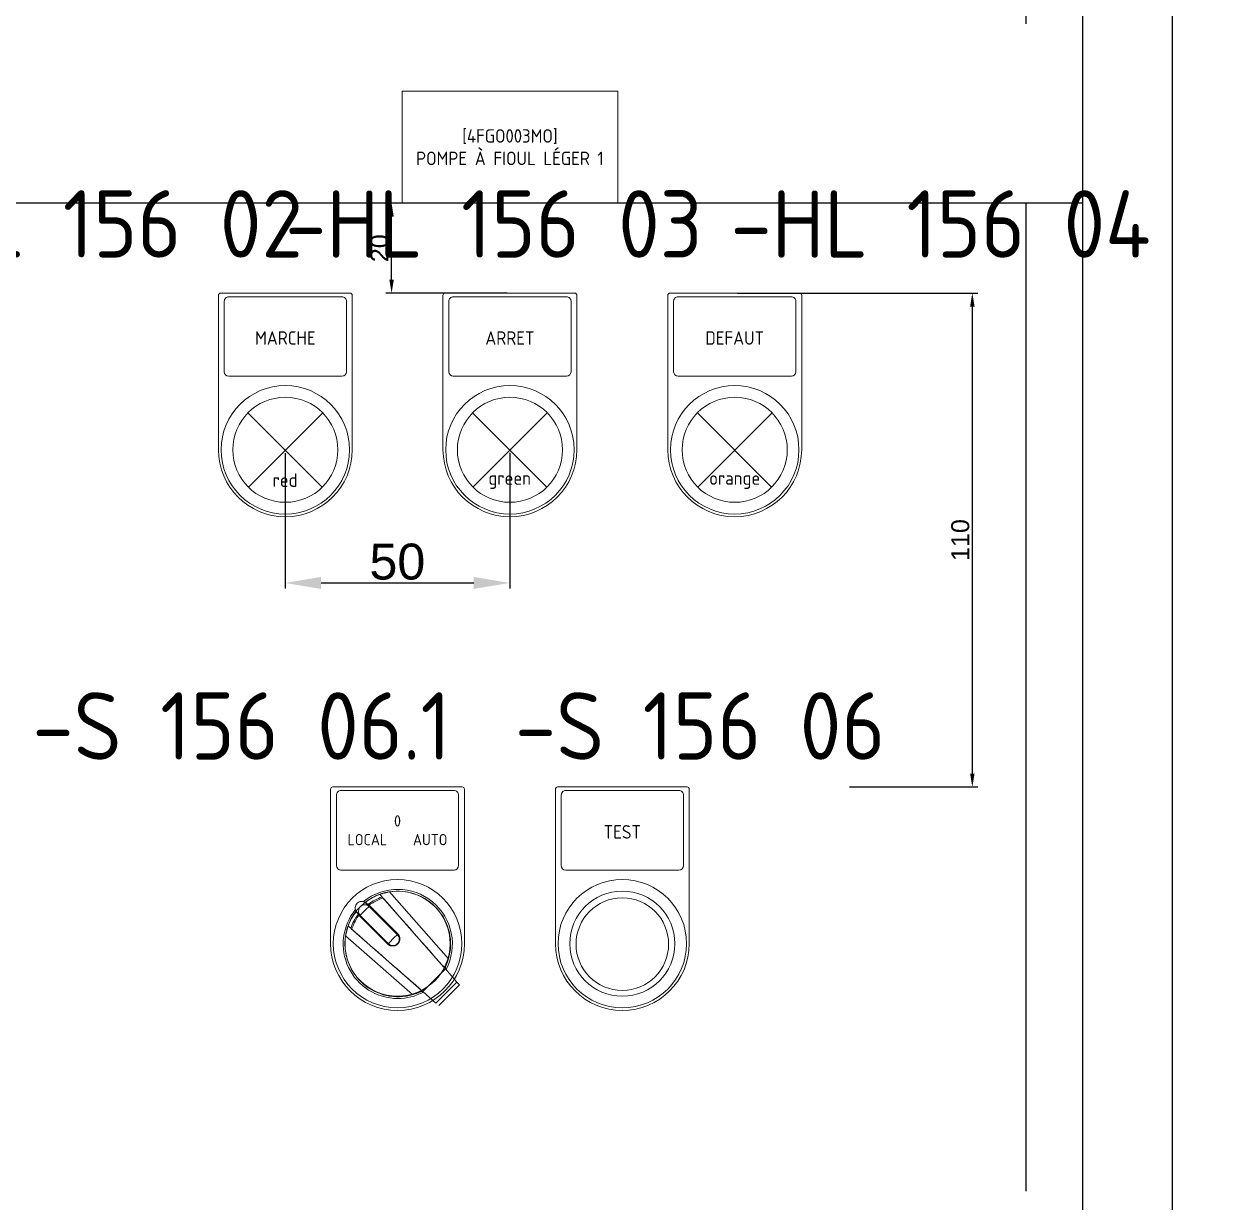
# Model space of a CAD drawing. Header units: millimetres. Extents: x 37984 to 70752, y 14140 to 37584.
# Drawn here: x 39697.4 to 39961.6, y 27956.9 to 28219.4 of the extents above; entities that cross this region are included whole.
import ezdxf
from ezdxf.enums import TextEntityAlignment as Align

# ---------------------------------------------------------------- set-up
doc = ezdxf.new("R2010")
doc.units = ezdxf.units.MM
doc.set_wipeout_variables(frame=1)
doc.layers.add('! NO PLOT !', color=7, linetype='Continuous', true_color=0xff75dd, plot=False)
doc.layers.add('000-PI-Oprema', color=30, linetype='Continuous', lineweight=5)
doc.layers.add('000-PI-ORMAR', color=2, linetype='Continuous')
doc.layers.add('000-PI_TEXT', color=7, linetype='Continuous')
doc.styles.add('PI0', font='isocpeur.ttf', dxfattribs={"width": 0.9})
doc.styles.get("Standard").update_dxf_attribs({"font": 'arial.ttf'})
doc.dimstyles.new('ISO-25', dxfattribs={"dimtxt": 4, "dimasz": 3, "dimexe": 1.25, "dimexo": 0.625, "dimtad": 1, "dimtxsty": 'Standard', "dimcen": 3, "dimadec": 0, "dimazin": 0, "dimtfac": 1, "dimtmove": 0, "dimatfit": 3, "dimfxl": 1, "dimarcsym": 0})
doc.dimstyles.new('ISO-25-lb', dxfattribs={"dimtxt": 8, "dimasz": 8, "dimexe": 1.25, "dimexo": 0.625, "dimtad": 1, "dimtxsty": 'Standard', "dimcen": 5, "dimadec": 0, "dimazin": 0, "dimtfac": 1, "dimtmove": 0, "dimatfit": 3, "dimfxl": 1, "dimarcsym": 0})

# ---------------------------------------------------------------- blocks, each defined once
blk = doc.blocks.new('*D587')
at = {"layer": '! NO PLOT !', "color": 0, "lineweight": -2, "ltscale": 0.25, "transparency": 16777216}
for p, q in [((39856.36, 28159.4), (39909.88, 28159.4)), ((39908.63, 28156.4), (39908.63, 28052.4)), ((39881.28, 28049.4), (39909.88, 28049.4))]:
    blk.add_line(p, q, dxfattribs=at)
at = {"layer": '! NO PLOT !', "color": 0, "ltscale": 0.25, "transparency": 16777216}
for points in [[(39908.13, 28156.4), (39909.13, 28156.4), (39908.63, 28159.4)], [(39908.13, 28052.4), (39909.13, 28052.4), (39908.63, 28049.4)]]:
    blk.add_solid(points, dxfattribs=at)
at = {"layer": 'Defpoints', "color": 0, "ltscale": 0.25, "transparency": 16777216}
for p in [(39855.73, 28159.4), (39880.66, 28049.4), (39908.63, 28049.4)]:
    blk.add_point(p, dxfattribs=at)
at = {"layer": '! NO PLOT !', "color": 0, "ltscale": 0.25, "transparency": 16777216, "insert": (39905.96, 28104.4), "char_height": 4, "attachment_point": 5, "rotation": 90}
blk.add_mtext('110', dxfattribs=at)
blk = doc.blocks.new('podloska')
at = {"layer": '000-PI-Oprema'}
for p, q in [((43278.7, 39063.45), (43278.7, 39097.85)), ((43279.2, 39098.35), (43308, 39098.35)), ((43281, 39097.55), (43306.2, 39097.55)), ((43308.5, 39063.45), (43308.5, 39097.85)), ((43280, 39080.85), (43280, 39096.55)), ((43307.2, 39080.85), (43307.2, 39096.55)), ((43281, 39079.85), (43306.2, 39079.85))]:
    blk.add_line(p, q, dxfattribs=at)
blk.add_circle((43293.6, 39063.45), 14.3, dxfattribs=at)
at = {"layer": '000-PI-Oprema', "ltscale": 0.25}
blk.add_circle((43293.6, 39063.45), 11.7, dxfattribs=at)
at = {"layer": '000-PI-Oprema'}
for centre, radius, start, end in [((43279.2, 39097.85), 0.5, 90, 179.9998), ((43281, 39096.55), 1, 90, 180.0001), ((43306.2, 39096.55), 1, 359.9999, 90), ((43308, 39097.85), 0.5, 0.0002, 90), ((43281, 39080.85), 1, 180, 270), ((43306.2, 39080.85), 1, 270, 0), ((43293.6, 39063.45), 14.9, 180, 0)]:
    blk.add_arc(centre, radius, start, end, dxfattribs=at)
blk = doc.blocks.new('*D590')
at = {"layer": '! NO PLOT !', "color": 0, "linetype": 'Continuous', "lineweight": -2, "ltscale": 0.25, "transparency": 16777216}
for p, q in [((39755.63, 28123.73), (39755.63, 28093.6)), ((39805.63, 28123.83), (39805.63, 28093.6)), ((39763.63, 28094.85), (39797.63, 28094.85))]:
    blk.add_line(p, q, dxfattribs=at)
at = {"layer": '! NO PLOT !', "color": 0, "ltscale": 0.25, "transparency": 16777216}
for points in [[(39763.63, 28096.18), (39763.63, 28093.51), (39755.63, 28094.85)], [(39797.63, 28096.18), (39797.63, 28093.51), (39805.63, 28094.85)]]:
    blk.add_solid(points, dxfattribs=at)
at = {"layer": 'Defpoints', "color": 0, "ltscale": 0.25, "transparency": 16777216}
for p in [(39805.63, 28124.45), (39755.63, 28124.35), (39805.63, 28094.85)]:
    blk.add_point(p, dxfattribs=at)
at = {"layer": '! NO PLOT !', "color": 0, "ltscale": 0.25, "transparency": 16777216, "insert": (39780.63, 28099.55), "char_height": 8, "attachment_point": 5}
blk.add_mtext('50', dxfattribs=at)
blk = doc.blocks.new('*D1396')
at = {"layer": '! NO PLOT !', "color": 0, "lineweight": -2, "ltscale": 0.25, "transparency": 16777216}
for p, q in [((39805.06, 28179.4), (39778.09, 28179.4)), ((39779.34, 28162.4), (39779.34, 28176.4)), ((39805.06, 28159.4), (39778.09, 28159.4))]:
    blk.add_line(p, q, dxfattribs=at)
at = {"layer": '! NO PLOT !', "color": 0, "ltscale": 0.25, "transparency": 16777216}
for points in [[(39778.84, 28176.4), (39779.84, 28176.4), (39779.34, 28179.4)], [(39778.84, 28162.4), (39779.84, 28162.4), (39779.34, 28159.4)]]:
    blk.add_solid(points, dxfattribs=at)
at = {"layer": 'Defpoints', "color": 0, "ltscale": 0.25, "transparency": 16777216}
for p in [(39779.34, 28179.4), (39805.68, 28179.4), (39805.68, 28159.4)]:
    blk.add_point(p, dxfattribs=at)
at = {"layer": '! NO PLOT !', "color": 0, "ltscale": 0.25, "transparency": 16777216, "insert": (39776.67, 28169.4), "char_height": 4, "attachment_point": 5, "rotation": 90}
blk.add_mtext('20', dxfattribs=at)

msp = doc.modelspace()

# ---------------------------------------------------------------- wipeouts: each hides what was drawn before it
msp.add_wipeout([(39609.672, 28763.904), (40001.672, 28763.904), (40001.672, 26766.904), (39609.672, 26766.904)]).dxf.layer = '000-PI-ORMAR'

# ---------------------------------------------------------------- next in the draw order: linework, layer by layer
at = {"layer": '! NO PLOT !'}
for p, q in [((39953.184, 26849.154), (39953.184, 28689.154)), ((39933.184, 28684.154), (39933.184, 26854.154))]:
    msp.add_line(p, q, dxfattribs=at)
at = {"layer": '! NO PLOT !', "ltscale": 0.25}
for p, q in [((39920.511, 28439.404), (39920.511, 28219.404)), ((39933.184, 28179.404), (39678.184, 28179.404)), ((39920.511, 28179.404), (39920.511, 27959.404))]:
    msp.add_line(p, q, dxfattribs=at)
at = {"layer": '000-PI-Oprema'}
for p, q in [((39747.361, 28132.727), (39763.907, 28116.181)), ((39764.007, 28132.727), (39747.461, 28116.181)), ((39797.361, 28132.727), (39813.907, 28116.181)), ((39814.007, 28132.727), (39797.461, 28116.181)), ((39847.411, 28132.727), (39863.957, 28116.181)), ((39864.057, 28132.727), (39847.511, 28116.181)), ((39775.688, 28023.932), (39775.973, 28024.076)), ((39775.973, 28024.076), (39776.262, 28024.211)), ((39776.262, 28024.211), (39776.556, 28024.337)), ((39776.556, 28024.337), (39776.854, 28024.455)), ((39776.735, 28025.491), (39776.738, 28025.492)), ((39776.739, 28025.487), (39776.735, 28025.491)), ((39776.738, 28025.492), (39776.746, 28025.495)), ((39776.751, 28025.473), (39776.739, 28025.487)), ((39776.746, 28025.495), (39776.76, 28025.5)), ((39776.771, 28025.45), (39776.751, 28025.473)), ((39776.76, 28025.5), (39776.781, 28025.507)), ((39776.8, 28025.416), (39776.771, 28025.45)), ((39776.781, 28025.507), (39776.807, 28025.517)), ((39776.838, 28025.373), (39776.8, 28025.416)), ((39776.807, 28025.517), (39776.839, 28025.528)), ((39776.885, 28025.319), (39776.838, 28025.373)), ((39776.839, 28025.528), (39776.877, 28025.541)), ((39776.854, 28024.455), (39777.155, 28024.563)), ((39776.877, 28025.541), (39776.92, 28025.556)), ((39776.942, 28025.255), (39776.885, 28025.319)), ((39776.92, 28025.556), (39776.969, 28025.573)), ((39777.008, 28025.18), (39776.942, 28025.255)), ((39776.969, 28025.573), (39777.023, 28025.591)), ((39777.083, 28025.094), (39777.008, 28025.18)), ((39777.023, 28025.591), (39777.081, 28025.61)), ((39777.081, 28025.61), (39777.144, 28025.63)), ((39777.168, 28024.997), (39777.083, 28025.094)), ((39777.144, 28025.63), (39777.211, 28025.651)), ((39777.155, 28024.563), (39777.46, 28024.663)), ((39777.262, 28024.89), (39777.168, 28024.997)), ((39777.211, 28025.651), (39777.28, 28025.673)), ((39777.276, 28024.872), (39777.248, 28024.904)), ((39791.001, 28009.234), (39777.262, 28024.89)), ((39777.305, 28024.839), (39777.276, 28024.872)), ((39777.28, 28025.673), (39777.353, 28025.695)), ((39777.335, 28024.806), (39777.305, 28024.839)), ((39777.365, 28024.771), (39777.335, 28024.806)), ((39777.353, 28025.695), (39777.43, 28025.718)), ((39777.396, 28024.736), (39777.365, 28024.771)), ((39777.428, 28024.7), (39777.396, 28024.736)), ((39777.46, 28024.663), (39777.428, 28024.7)), ((39777.43, 28025.718), (39777.511, 28025.741)), ((39778.19, 28023.831), (39777.46, 28024.663)), ((39777.511, 28025.741), (39777.596, 28025.765)), ((39777.596, 28025.765), (39777.685, 28025.789)), ((39777.685, 28025.789), (39777.778, 28025.814)), ((39777.778, 28025.814), (39777.873, 28025.838)), ((39777.873, 28025.838), (39777.971, 28025.862)), ((39777.971, 28025.862), (39778.072, 28025.886)), ((39778.072, 28025.886), (39778.174, 28025.909)), ((39778.174, 28025.909), (39778.278, 28025.932)), ((39778.278, 28025.932), (39778.383, 28025.953)), ((39778.383, 28025.953), (39778.488, 28025.974)), ((39778.488, 28025.974), (39778.594, 28025.994)), ((39778.594, 28025.994), (39778.699, 28026.013)), ((39778.699, 28026.013), (39778.804, 28026.031)), ((39778.804, 28026.031), (39778.907, 28026.048)), ((39791.999, 28011.129), (39778.907, 28026.048)), ((39771.428, 28021.615), (39771.424, 28021.619)), ((39771.44, 28021.603), (39771.428, 28021.615)), ((39771.46, 28021.582), (39771.44, 28021.603)), ((39771.49, 28021.553), (39771.46, 28021.582)), ((39771.528, 28021.515), (39771.49, 28021.553)), ((39771.575, 28021.468), (39771.528, 28021.515)), ((39771.631, 28021.411), (39771.575, 28021.468)), ((39779.137, 28014.047), (39771.629, 28021.555)), ((39773.549, 28023.736), (39773.545, 28023.74)), ((39773.561, 28023.724), (39773.549, 28023.736)), ((39773.582, 28023.704), (39773.561, 28023.724)), ((39773.611, 28023.674), (39773.582, 28023.704)), ((39780.657, 28016.487), (39773.609, 28023.535)), ((39773.649, 28023.636), (39773.611, 28023.674)), ((39773.894, 28023.391), (39773.649, 28023.636)), ((39773.979, 28023.306), (39773.894, 28023.391)), ((39774.073, 28023.212), (39773.979, 28023.306)), ((39781.034, 28016.252), (39774.073, 28023.212)), ((39774.193, 28023.234), (39774.14, 28023.287)), ((39774.22, 28023.206), (39774.193, 28023.234)), ((39774.249, 28023.178), (39774.22, 28023.206)), ((39774.337, 28023.09), (39774.249, 28023.178)), ((39774.337, 28023.09), (39774.596, 28023.274)), ((39780.711, 28016.716), (39774.337, 28023.09)), ((39774.596, 28023.274), (39774.861, 28023.451)), ((39774.861, 28023.451), (39775.132, 28023.619)), ((39775.132, 28023.619), (39775.407, 28023.78)), ((39775.407, 28023.78), (39775.688, 28023.932)), ((39778.92, 28022.999), (39778.19, 28023.831)), ((39779.65, 28022.167), (39778.92, 28022.999)), ((39780.38, 28021.336), (39779.65, 28022.167)), ((39770.827, 28018.607), (39770.953, 28018.901)), ((39770.953, 28018.901), (39771.088, 28019.191)), ((39771.088, 28019.191), (39771.232, 28019.476)), ((39771.232, 28019.476), (39771.384, 28019.756)), ((39771.384, 28019.756), (39771.544, 28020.032)), ((39771.544, 28020.032), (39771.713, 28020.303)), ((39771.697, 28021.345), (39771.631, 28021.411)), ((39771.773, 28021.27), (39771.697, 28021.345)), ((39771.713, 28020.303), (39771.89, 28020.568)), ((39771.858, 28021.185), (39771.773, 28021.27)), ((39771.952, 28021.091), (39771.858, 28021.185)), ((39771.958, 28020.944), (39771.877, 28021.024)), ((39771.89, 28020.568), (39772.074, 28020.827)), ((39778.912, 28014.13), (39771.952, 28021.091)), ((39771.986, 28020.915), (39771.958, 28020.944)), ((39772.074, 28020.827), (39771.986, 28020.915)), ((39778.448, 28014.453), (39772.074, 28020.827)), ((39781.109, 28020.504), (39780.38, 28021.336)), ((39781.839, 28019.673), (39781.109, 28020.504)), ((39782.568, 28018.842), (39781.839, 28019.673)), ((39783.298, 28018.01), (39782.568, 28018.842)), ((39769.116, 28016.257), (39769.133, 28016.36)), ((39784.034, 28003.165), (39769.116, 28016.257)), ((39769.133, 28016.36), (39769.151, 28016.464)), ((39769.151, 28016.464), (39769.169, 28016.57)), ((39769.169, 28016.57), (39769.189, 28016.675)), ((39769.189, 28016.675), (39769.21, 28016.781)), ((39769.21, 28016.781), (39769.232, 28016.886)), ((39769.232, 28016.886), (39769.255, 28016.99)), ((39769.255, 28016.99), (39769.278, 28017.092)), ((39769.278, 28017.092), (39769.302, 28017.192)), ((39769.302, 28017.192), (39769.326, 28017.291)), ((39769.326, 28017.291), (39769.35, 28017.386)), ((39769.35, 28017.386), (39769.375, 28017.478)), ((39769.375, 28017.478), (39769.399, 28017.567)), ((39769.399, 28017.567), (39769.423, 28017.653)), ((39769.423, 28017.653), (39769.446, 28017.734)), ((39769.446, 28017.734), (39769.469, 28017.811)), ((39769.469, 28017.811), (39769.491, 28017.883)), ((39769.491, 28017.883), (39769.512, 28017.953)), ((39769.512, 28017.953), (39769.534, 28018.02)), ((39769.534, 28018.02), (39769.554, 28018.082)), ((39769.554, 28018.082), (39769.573, 28018.141)), ((39769.573, 28018.141), (39769.591, 28018.195)), ((39769.591, 28018.195), (39769.608, 28018.244)), ((39769.608, 28018.244), (39769.623, 28018.287)), ((39769.623, 28018.287), (39769.636, 28018.325)), ((39769.636, 28018.325), (39769.647, 28018.357)), ((39769.647, 28018.357), (39769.656, 28018.383)), ((39769.656, 28018.383), (39769.664, 28018.403)), ((39769.664, 28018.403), (39769.669, 28018.418)), ((39769.669, 28018.418), (39769.672, 28018.426)), ((39769.672, 28018.426), (39769.673, 28018.429)), ((39769.677, 28018.425), (39769.673, 28018.429)), ((39769.691, 28018.413), (39769.677, 28018.425)), ((39769.714, 28018.393), (39769.691, 28018.413)), ((39769.747, 28018.364), (39769.714, 28018.393)), ((39769.791, 28018.326), (39769.747, 28018.364)), ((39769.844, 28018.278), (39769.791, 28018.326)), ((39769.909, 28018.222), (39769.844, 28018.278)), ((39769.984, 28018.156), (39769.909, 28018.222)), ((39770.07, 28018.081), (39769.984, 28018.156)), ((39770.166, 28017.996), (39770.07, 28018.081)), ((39770.274, 28017.902), (39770.166, 28017.996)), ((39770.292, 28017.888), (39770.26, 28017.916)), ((39785.93, 28004.163), (39770.274, 28017.902)), ((39770.324, 28017.859), (39770.292, 28017.888)), ((39770.358, 28017.829), (39770.324, 28017.859)), ((39770.393, 28017.799), (39770.358, 28017.829)), ((39770.428, 28017.768), (39770.393, 28017.799)), ((39770.464, 28017.736), (39770.428, 28017.768)), ((39770.501, 28017.704), (39770.464, 28017.736)), ((39770.501, 28017.704), (39770.601, 28018.009)), ((39771.333, 28016.974), (39770.501, 28017.704)), ((39770.601, 28018.009), (39770.709, 28018.31)), ((39770.709, 28018.31), (39770.827, 28018.607)), ((39772.165, 28016.244), (39771.333, 28016.974)), ((39772.997, 28015.514), (39772.165, 28016.244)), ((39781.117, 28016.027), (39780.657, 28016.487)), ((39780.76, 28016.664), (39780.711, 28016.716)), ((39780.807, 28016.61), (39780.76, 28016.664)), ((39780.852, 28016.554), (39780.807, 28016.61)), ((39780.894, 28016.496), (39780.852, 28016.554)), ((39780.934, 28016.436), (39780.894, 28016.496)), ((39780.971, 28016.374), (39780.934, 28016.436)), ((39781.005, 28016.311), (39780.971, 28016.374)), ((39781.036, 28016.246), (39781.005, 28016.311)), ((39781.064, 28016.18), (39781.036, 28016.246)), ((39781.089, 28016.113), (39781.064, 28016.18)), ((39784.756, 28016.348), (39783.298, 28018.01)), ((39785.485, 28015.518), (39784.756, 28016.348)), ((39773.828, 28014.784), (39772.997, 28015.514)), ((39774.66, 28014.054), (39773.828, 28014.784)), ((39775.491, 28013.325), (39774.66, 28014.054)), ((39778.5, 28014.404), (39778.448, 28014.453)), ((39778.554, 28014.356), (39778.5, 28014.404)), ((39778.61, 28014.312), (39778.554, 28014.356)), ((39778.668, 28014.269), (39778.61, 28014.312)), ((39778.728, 28014.23), (39778.668, 28014.269)), ((39778.79, 28014.193), (39778.728, 28014.23)), ((39778.853, 28014.159), (39778.79, 28014.193)), ((39778.917, 28014.128), (39778.853, 28014.159)), ((39778.984, 28014.1), (39778.917, 28014.128)), ((39779.051, 28014.074), (39778.984, 28014.1)), ((39779.119, 28014.052), (39779.051, 28014.074)), ((39779.188, 28014.033), (39779.119, 28014.052)), ((39779.258, 28014.017), (39779.188, 28014.033)), ((39779.329, 28014.004), (39779.258, 28014.017)), ((39779.4, 28013.995), (39779.329, 28014.004)), ((39779.472, 28013.988), (39779.4, 28013.995)), ((39779.543, 28013.985), (39779.472, 28013.988)), ((39779.615, 28013.985), (39779.543, 28013.985)), ((39779.615, 28013.985), (39779.687, 28013.988)), ((39779.687, 28013.988), (39779.758, 28013.995)), ((39779.758, 28013.995), (39779.829, 28014.004)), ((39779.829, 28014.004), (39779.9, 28014.017)), ((39779.9, 28014.017), (39779.97, 28014.033)), ((39779.97, 28014.033), (39780.039, 28014.052)), ((39780.039, 28014.052), (39780.108, 28014.074)), ((39780.108, 28014.074), (39780.175, 28014.1)), ((39780.175, 28014.1), (39780.241, 28014.128)), ((39780.241, 28014.128), (39780.306, 28014.159)), ((39780.306, 28014.159), (39780.369, 28014.193)), ((39780.369, 28014.193), (39780.43, 28014.23)), ((39780.43, 28014.23), (39780.49, 28014.269)), ((39780.49, 28014.269), (39780.548, 28014.312)), ((39780.548, 28014.312), (39780.605, 28014.356)), ((39780.605, 28014.356), (39780.659, 28014.404)), ((39780.659, 28014.404), (39780.711, 28014.453)), ((39780.711, 28014.453), (39780.76, 28014.505)), ((39780.76, 28014.505), (39780.807, 28014.559)), ((39780.807, 28014.559), (39780.852, 28014.615)), ((39780.852, 28014.615), (39780.894, 28014.673)), ((39780.894, 28014.673), (39780.934, 28014.733)), ((39780.934, 28014.733), (39780.971, 28014.795)), ((39780.971, 28014.795), (39781.005, 28014.858)), ((39781.005, 28014.858), (39781.036, 28014.923)), ((39781.036, 28014.923), (39781.064, 28014.989)), ((39781.064, 28014.989), (39781.089, 28015.056)), ((39781.112, 28016.045), (39781.089, 28016.113)), ((39781.089, 28015.056), (39781.112, 28015.125)), ((39781.131, 28015.976), (39781.112, 28016.045)), ((39781.112, 28015.125), (39781.131, 28015.194)), ((39781.147, 28015.906), (39781.131, 28015.976)), ((39781.131, 28015.194), (39781.147, 28015.264)), ((39781.159, 28015.835), (39781.147, 28015.906)), ((39781.147, 28015.264), (39781.16, 28015.334)), ((39781.169, 28015.764), (39781.159, 28015.835)), ((39781.16, 28015.334), (39781.169, 28015.406)), ((39781.176, 28015.692), (39781.169, 28015.764)), ((39781.169, 28015.406), (39781.176, 28015.477)), ((39781.179, 28015.621), (39781.176, 28015.692)), ((39781.176, 28015.477), (39781.179, 28015.549)), ((39781.179, 28015.549), (39781.179, 28015.621)), ((39786.214, 28014.687), (39785.485, 28015.518)), ((39786.943, 28013.856), (39786.214, 28014.687)), ((39787.672, 28013.026), (39786.943, 28013.856)), ((39776.322, 28012.595), (39775.491, 28013.325)), ((39777.153, 28011.866), (39776.322, 28012.595)), ((39778.815, 28010.408), (39777.153, 28011.866)), ((39789.129, 28011.365), (39787.672, 28013.026)), ((39789.858, 28010.535), (39789.129, 28011.365)), ((39791.863, 28010.696), (39791.934, 28010.914)), ((39791.934, 28010.914), (39791.999, 28011.129)), ((39779.646, 28009.678), (39778.815, 28010.408)), ((39780.477, 28008.949), (39779.646, 28009.678)), ((39781.308, 28008.221), (39780.477, 28008.949)), ((39782.138, 28007.492), (39781.308, 28008.221)), ((39786.289, 28003.849), (39791.314, 28008.875)), ((39786.293, 28003.844), (39791.32, 28008.871)), ((39791.314, 28008.875), (39789.858, 28010.535)), ((39790.174, 28010.175), (39790.175, 28010.176)), ((39791, 28009.233), (39791.001, 28009.234)), ((39791.32, 28008.871), (39791.001, 28009.234)), ((39793.893, 28005.939), (39791.32, 28008.871)), ((39791.334, 28009.166), (39791.337, 28009.229)), ((39791.336, 28009.103), (39791.334, 28009.166)), ((39791.344, 28009.042), (39791.336, 28009.103)), ((39791.337, 28009.229), (39791.345, 28009.294)), ((39791.357, 28008.981), (39791.344, 28009.042)), ((39791.345, 28009.294), (39791.358, 28009.359)), ((39791.375, 28008.922), (39791.357, 28008.981)), ((39791.358, 28009.359), (39791.375, 28009.426)), ((39791.375, 28009.426), (39791.396, 28009.495)), ((39791.398, 28008.863), (39791.375, 28008.922)), ((39791.396, 28009.495), (39791.422, 28009.565)), ((39791.427, 28008.803), (39791.398, 28008.863)), ((39791.422, 28009.565), (39791.45, 28009.638)), ((39791.461, 28008.744), (39791.427, 28008.803)), ((39791.45, 28009.638), (39791.482, 28009.713)), ((39791.499, 28008.684), (39791.461, 28008.744)), ((39791.482, 28009.713), (39791.556, 28009.883)), ((39791.543, 28008.624), (39791.499, 28008.684)), ((39791.591, 28008.564), (39791.543, 28008.624)), ((39791.556, 28009.883), (39791.632, 28010.07)), ((39791.643, 28008.503), (39791.591, 28008.564)), ((39791.632, 28010.07), (39791.71, 28010.27)), ((39791.71, 28010.27), (39791.788, 28010.48)), ((39791.788, 28010.48), (39791.863, 28010.696)), ((39784.629, 28005.306), (39782.138, 28007.492)), ((39789.225, 28001.271), (39793.893, 28005.939)), ((39794.44, 28005.316), (39793.893, 28005.939)), ((39784.034, 28003.165), (39784.171, 28003.206)), ((39784.171, 28003.206), (39784.309, 28003.249)), ((39784.309, 28003.249), (39784.448, 28003.295)), ((39784.448, 28003.295), (39784.586, 28003.342)), ((39784.586, 28003.342), (39784.722, 28003.39)), ((39786.289, 28003.849), (39784.629, 28005.306)), ((39784.722, 28003.39), (39784.856, 28003.439)), ((39784.856, 28003.439), (39784.986, 28003.489)), ((39784.986, 28003.489), (39785.111, 28003.539)), ((39784.988, 28004.989), (39784.989, 28004.99)), ((39785.111, 28003.539), (39785.231, 28003.588)), ((39785.231, 28003.588), (39785.345, 28003.636)), ((39785.345, 28003.636), (39785.451, 28003.682)), ((39785.451, 28003.682), (39785.525, 28003.713)), ((39785.525, 28003.713), (39785.598, 28003.742)), ((39785.598, 28003.742), (39785.669, 28003.767)), ((39785.669, 28003.767), (39785.738, 28003.789)), ((39785.738, 28003.789), (39785.806, 28003.806)), ((39785.806, 28003.806), (39785.871, 28003.819)), ((39785.871, 28003.819), (39785.935, 28003.827)), ((39785.93, 28004.163), (39785.931, 28004.164)), ((39786.293, 28003.844), (39785.93, 28004.163)), ((39785.935, 28003.827), (39785.998, 28003.83)), ((39786.06, 28003.827), (39785.998, 28003.83)), ((39786.122, 28003.82), (39786.06, 28003.827)), ((39786.183, 28003.807), (39786.122, 28003.82)), ((39786.243, 28003.789), (39786.183, 28003.807)), ((39786.302, 28003.765), (39786.243, 28003.789)), ((39789.225, 28001.271), (39786.293, 28003.844)), ((39786.361, 28003.737), (39786.302, 28003.765)), ((39786.42, 28003.703), (39786.361, 28003.737)), ((39786.479, 28003.664), (39786.42, 28003.703)), ((39786.539, 28003.621), (39786.479, 28003.664)), ((39786.6, 28003.573), (39786.539, 28003.621)), ((39786.661, 28003.521), (39786.6, 28003.573)), ((39789.848, 28000.724), (39794.44, 28005.316))]:
    msp.add_line(p, q, dxfattribs=at)
msp.add_lwpolyline([(39781.684, 28204.404), (39829.684, 28204.404), (39829.684, 28179.404), (39781.684, 28179.404)], close=True, dxfattribs=at)
for points in [[(39773.131, 28023.849), (39772.882, 28023.911), (39772.623, 28023.924), (39772.363, 28023.887), (39772.111, 28023.8), (39771.877, 28023.668), (39771.669, 28023.495), (39771.496, 28023.287), (39771.364, 28023.053), (39771.277, 28022.801), (39771.24, 28022.541), (39771.252, 28022.281), (39771.315, 28022.033)], [(39771.315, 28022.033), (39771.447, 28021.778), (39771.629, 28021.555)], [(39774.375, 28022.769), (39774.163, 28022.942), (39773.922, 28023.071), (39773.66, 28023.15), (39773.387, 28023.177), (39773.114, 28023.15), (39772.852, 28023.07), (39772.61, 28022.94), (39772.398, 28022.766), (39772.224, 28022.554), (39772.094, 28022.312), (39772.014, 28022.05), (39771.987, 28021.777), (39772.013, 28021.504), (39772.093, 28021.242), (39772.221, 28021.001), (39772.395, 28020.789)], [(39774.375, 28022.769), (39774.344, 28022.761), (39774.277, 28022.716), (39774.175, 28022.635), (39774.043, 28022.52), (39773.886, 28022.378), (39773.71, 28022.212), (39773.52, 28022.03), (39773.326, 28021.838), (39773.134, 28021.643), (39772.952, 28021.454), (39772.786, 28021.278), (39772.643, 28021.12), (39772.529, 28020.988), (39772.448, 28020.887), (39772.403, 28020.819), (39772.395, 28020.789)], [(39773.609, 28023.535), (39773.386, 28023.716), (39773.131, 28023.849)], [(39780.657, 28016.487), (39780.627, 28016.479), (39780.559, 28016.434), (39780.458, 28016.352), (39780.326, 28016.238), (39780.168, 28016.096), (39779.992, 28015.93), (39779.803, 28015.747), (39779.608, 28015.555), (39779.416, 28015.361), (39779.234, 28015.172), (39779.068, 28014.996), (39778.926, 28014.838), (39778.811, 28014.706), (39778.73, 28014.605), (39778.685, 28014.537), (39778.677, 28014.507)], [(39778.677, 28014.507), (39778.889, 28014.333), (39779.131, 28014.204), (39779.393, 28014.125), (39779.666, 28014.098), (39779.939, 28014.125), (39780.201, 28014.205), (39780.443, 28014.334), (39780.655, 28014.509), (39780.829, 28014.721), (39780.959, 28014.963), (39781.039, 28015.225), (39781.066, 28015.498), (39781.039, 28015.771), (39780.96, 28016.033), (39780.831, 28016.275), (39780.657, 28016.487)]]:
    msp.add_lwpolyline(points, dxfattribs=at)
msp.add_circle((39830.709, 28014.404), 10.3, dxfattribs=at)
for centre, radius, start, end in [((39780.725, 28014.439), 12.15, 332.06339, 129.08147), ((39780.725, 28014.439), 11.75, 109.84984, 128.23046), ((39780.711, 28014.453), 11.01, 108.33018, 126.64371), ((39780.725, 28014.439), 11.01, 108.33018, 108.33753), ((39780.725, 28014.439), 11.75, 343.63927, 98.89794), ((39780.725, 28014.439), 12.15, 140.91853, 270), ((39780.725, 28014.439), 11.75, 142.33437, 160.15016), ((39780.725, 28014.439), 11.75, 141.76954, 142.33437), ((39780.725, 28014.439), 11.01, 126.64371, 127.16937), ((39780.711, 28014.453), 11.01, 143.35629, 161.66982), ((39780.725, 28014.439), 11.01, 142.83063, 143.35629), ((39780.725, 28014.439), 11.75, 171.10206, 286.36073), ((39780.725, 28014.439), 11.01, 161.66247, 161.66982), ((39780.725, 28014.439), 12.15, 270, 297.93658)]:
    msp.add_arc(centre, radius, start, end, dxfattribs=at)

# ---------------------------------------------------------------- next in the draw order: block references
for p in [(-3537.912, -10938.947), (-3487.912, -10938.947), (-3437.862, -10938.947), (-3512.937, -11048.947), (-3462.887, -11048.947)]:
    msp.add_blockref('podloska', p, dxfattribs=at)

# ---------------------------------------------------------------- next in the draw order: texts
at = {"layer": '! NO PLOT !', "char_height": 3, "width": 27.82747, "attachment_point": 5, "style": 'PI0'}
for s, insert in [('{\\fISOCPEUR|b0|i0|c238|p34;red}', (39755.634, 28117.75)), ('{\\fISOCPEUR|b0|i0|c238|p34;green}', (39805.634, 28117.75)), ('{\\fISOCPEUR|b0|i0|c238|p34;orange}', (39855.734, 28117.75))]:
    msp.add_mtext(s, dxfattribs=dict(at, insert=insert))
at = {"layer": '000-PI_TEXT', "style": 'PI0', "width": 0.9}
for s, p in [('-HL 156 02', (39713.279, 28174.824)), ('-HL 156 03', (39802.087, 28174.824)), ('-HL 156 04', (39901.564, 28174.824)), ('-S 156 06.1', (39745.97, 28062.992)), ('-S 156 06', (39848.019, 28062.992))]:
    msp.add_text(s, height=15, dxfattribs=at).set_placement(p, align=Align.MIDDLE)
at = {"layer": '000-PI_TEXT', "linetype": 'Continuous', "insert": (39781.684, 28191.904), "char_height": 3, "width": 48, "attachment_point": 4, "style": 'PI0'}
msp.add_mtext('\\pxqc;{\\fISOCPEUR|b0|i0|c238|p34;[}4FGO003MO{\\fISOCPEUR|b0|i0|c238|p34;]\\PPOMPE À FIOUL LÉGER 1}', dxfattribs=at)
at = {"layer": '000-PI_TEXT', "attachment_point": 5, "style": 'PI0'}
for s, insert, char_height, width in [('{\\fISOCPEUR|b0|i0|c238|p34;MARCHE}', (39755.684, 28149.404), 3, 27.82747), ('{\\fISOCPEUR|b0|i0|c238|p34;ARRET}', (39805.684, 28149.404), 3, 27.82747), ('{\\fISOCPEUR|b0|i0|c238|p34;DEFAUT}', (39855.734, 28149.404), 3, 27.82747), ('{\\fISOCPEUR|b0|i0|c238|p34;0}\\PLOCAL    {\\fISOCPEUR|b0|i0|c238|p34;AUTO}', (39780.659, 28039.754), 2.5, 24.5), ('{\\fISOCPEUR|b0|i0|c238|p34;TEST}', (39830.709, 28039.404), 3, 24.5)]:
    msp.add_mtext(s, dxfattribs=dict(at, insert=insert, char_height=char_height, width=width))

# ---------------------------------------------------------------- next in the draw order: dimensions: what is measured, and where the dimension line sits
at = {"layer": '! NO PLOT !', "ltscale": 0.25}
dim = msp.add_linear_dim(base=(39779.336, 28179.404), p1=(39805.684, 28159.404), p2=(39805.684, 28179.404), angle=90, dimstyle='ISO-25', dxfattribs=at)
dim.commit()
dim.dimension.update_dxf_attribs({"geometry": '*D1396', "text_midpoint": (39776.669, 28169.404)})
dim = msp.add_linear_dim(base=(39908.627, 28049.404), p1=(39855.734, 28159.404), p2=(39880.659, 28049.404), angle=90, dimstyle='ISO-25', dxfattribs=at)
dim.commit()
dim.dimension.update_dxf_attribs({"geometry": '*D587', "text_midpoint": (39908.627, 28104.404), "dimtype": 160})
dim = msp.add_linear_dim(base=(39805.634, 28094.845), p1=(39755.634, 28124.354), p2=(39805.634, 28124.454), dimstyle='ISO-25-lb', dxfattribs=at)
dim.commit()
dim.dimension.update_dxf_attribs({"geometry": '*D590', "text_midpoint": (39780.634, 28099.555)})

doc.saveas('drawing.dxf')
